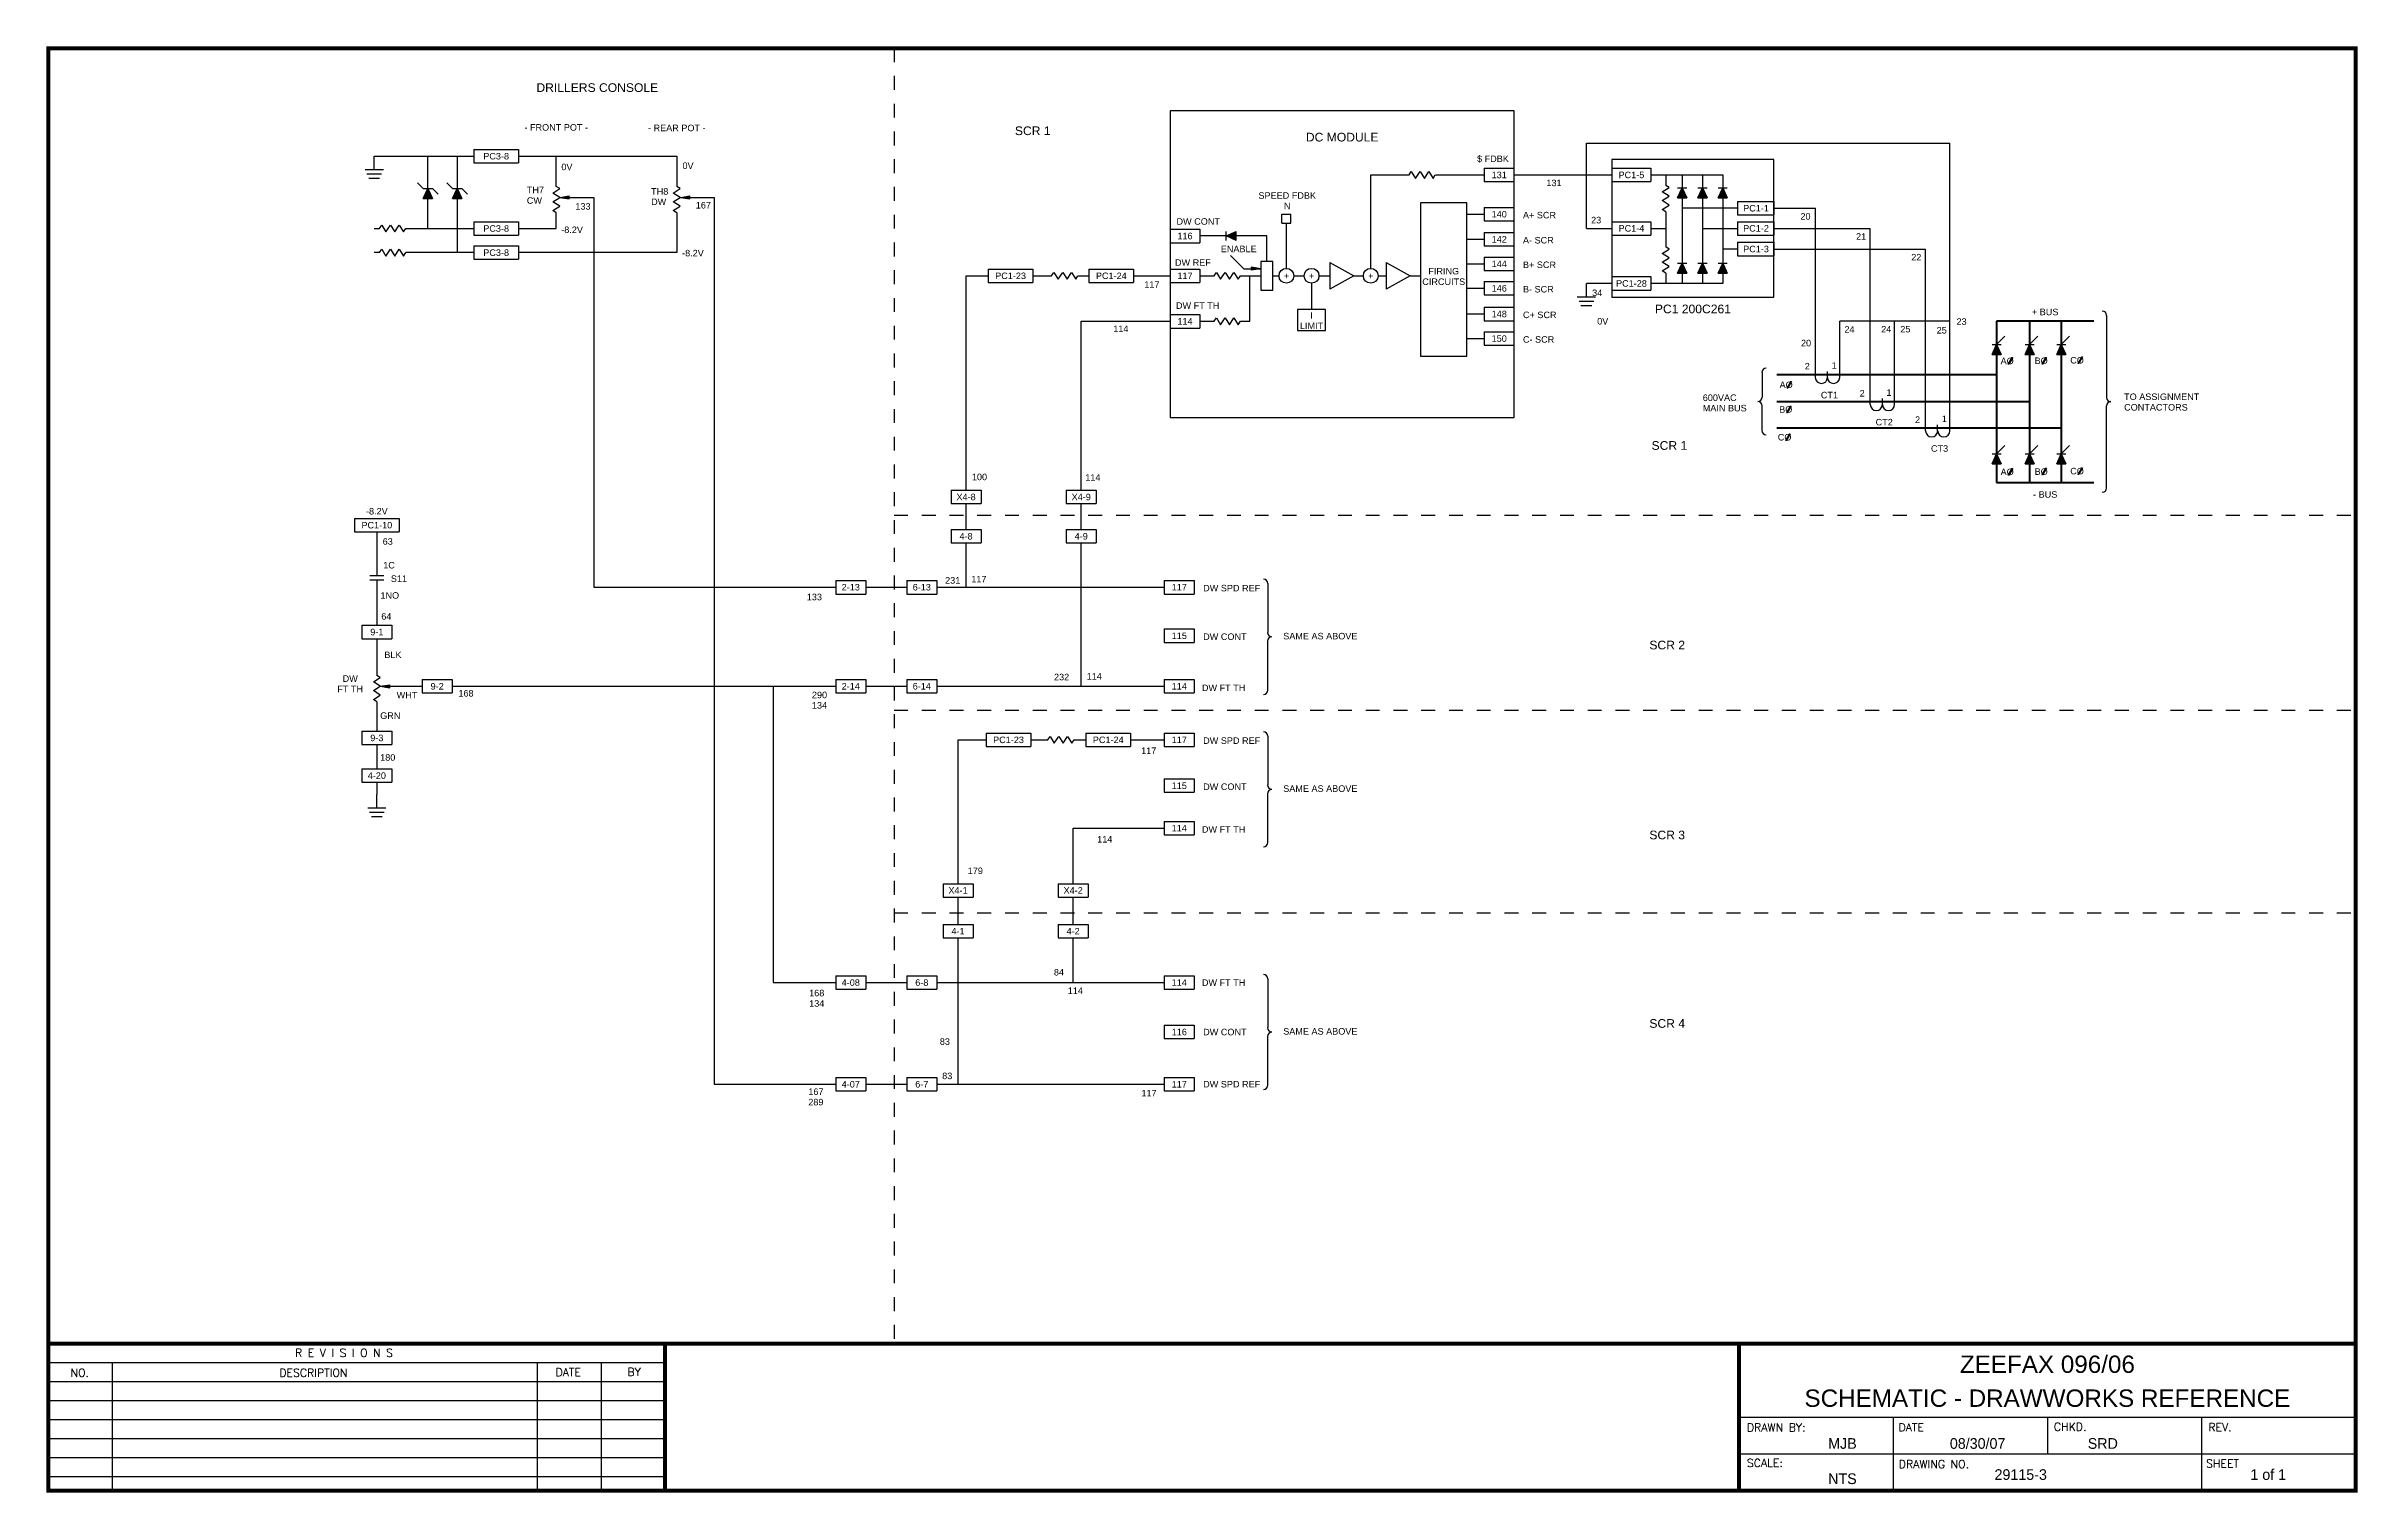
# Model space of a CAD drawing. Extents: x 0.3 to 17, y -2.5 to 8.
import ezdxf
from ezdxf.enums import TextEntityAlignment as Align

# ---------------------------------------------------------------- set-up
doc = ezdxf.new("R2010")
doc.units = 0
doc.header["$MEASUREMENT"] = 0
doc.linetypes.add('DASHED2', pattern=[0.375, 0.25, -0.125])
doc.layers.get('0').update_dxf_attribs({"linetype": 'CONTINUOUS'})
doc.layers.add('DRAWING', color=7, linetype='CONTINUOUS')
doc.styles.add('A1', font='A1.shx')
doc.styles.add('ROMAND', font='ROMAND.shx')
doc.styles.get("Standard").update_dxf_attribs({"font": 'ARIAL.TTF'})

# ---------------------------------------------------------------- blocks, each defined once
blk = doc.blocks.new('resistor')
for p, q in [((0, 0), (0.016, 0.025)), ((0.016, 0.025), (0.047, -0.025)), ((0.047, -0.025), (0.08, 0.025)), ((0.08, 0.025), (0.111, -0.025)), ((0.111, -0.025), (0.142, 0.025)), ((0.142, 0.025), (0.174, -0.025)), ((0.174, -0.025), (0.189, 0))]:
    blk.add_line(p, q)
blk = doc.blocks.new('diode')
blk.add_hatch(color=256).paths.add_polyline_path([(0.072, 0), (0, 0.033), (0, -0.033)])
for p, q in [((0, 0.033), (0.072, 0)), ((0, 0.033), (0, -0.033)), ((0.072, 0), (0, -0.033)), ((0.072, 0.033), (0.072, -0.033))]:
    blk.add_line(p, q)
blk = doc.blocks.new('pot_arrow')
blk.add_hatch(color=256).paths.add_polyline_path([(-0.068, 0.011), (-0.068, -0.011), (0, 0)])
for p, q in [((-0.068, 0.011), (-0.068, -0.011)), ((0, 0), (-0.068, 0.011)), ((0, 0), (-0.068, -0.011))]:
    blk.add_line(p, q)
blk = doc.blocks.new('gnd')
for p, q in [((0, -0.099), (0, 0)), ((0.066, -0.099), (-0.066, -0.099)), ((0.053, -0.13), (-0.053, -0.13)), ((0.039, -0.161), (-0.039, -0.161))]:
    blk.add_line(p, q)
blk = doc.blocks.new('A_phase')
h = blk.add_hatch(color=256)
h.paths.add_polyline_path([(0.1, -0.033), (0.108, -0.033), (0.145, 0.031), (0.137, 0.031)], flags=16)
h.paths.add_polyline_path([(0.01, -0.05), (0.165, -0.05), (0.165, 0.047), (0.01, 0.047)], flags=9)
for p, q in [((0.137, 0.031), (0.1, -0.033)), ((0.145, 0.031), (0.108, -0.033)), ((0.137, 0.031), (0.145, 0.031)), ((0.108, -0.033), (0.1, -0.033))]:
    blk.add_line(p, q)
blk.add_text('AO', height=0.0625).set_placement((0.029, -0.032))
blk = doc.blocks.new('B_phase')
h = blk.add_hatch(color=256)
h.paths.add_polyline_path([(0.094, -0.031), (0.101, -0.031), (0.139, 0.033), (0.131, 0.033)], flags=16)
h.paths.add_polyline_path([(0.01, -0.048), (0.158, -0.048), (0.158, 0.049), (0.01, 0.049)], flags=9)
for p, q in [((0.131, 0.033), (0.094, -0.031)), ((0.139, 0.033), (0.101, -0.031)), ((0.131, 0.033), (0.139, 0.033)), ((0.101, -0.031), (0.094, -0.031))]:
    blk.add_line(p, q)
blk.add_text('BO', height=0.0625).set_placement((0.025, -0.03))
blk = doc.blocks.new('C_phase')
h = blk.add_hatch(color=256)
h.paths.add_polyline_path([(0.099, -0.026), (0.107, -0.026), (0.144, 0.038), (0.136, 0.038)], flags=16)
h.paths.add_polyline_path([(0.013, -0.043), (0.168, -0.043), (0.168, 0.054), (0.013, 0.054)], flags=9)
for p, q in [((0.136, 0.038), (0.099, -0.026)), ((0.144, 0.038), (0.107, -0.026)), ((0.136, 0.038), (0.144, 0.038)), ((0.107, -0.026), (0.099, -0.026))]:
    blk.add_line(p, q)
blk.add_text('CO', height=0.0625).set_placement((0.025, -0.025))
blk = doc.blocks.new('zener')
blk.add_hatch(color=256).paths.add_polyline_path([(0.072, 0), (0, 0.033), (0, -0.033)])
for p, q in [((0, 0.033), (0.072, 0)), ((0, 0.033), (0, -0.033)), ((0.072, 0), (0, -0.033)), ((0.113, 0.074), (0.072, 0.033)), ((0.072, 0.033), (0.072, -0.033)), ((0.072, -0.033), (0.031, -0.074))]:
    blk.add_line(p, q)
blk = doc.blocks.new('npcap')
for p, q in [((0, 0.051), (0, -0.051)), ((0.031, 0.051), (0.031, -0.051))]:
    blk.add_line(p, q)

msp = doc.modelspace()

# ---------------------------------------------------------------- linework, layer by layer
at = {"color": 7}
for p, q in [((0.363, -1.38), (0.363, -2.44)), ((0.363, -1.517), (4.809, -1.517)), ((0.363, -1.654), (4.809, -1.654)), ((0.824, -1.517), (0.824, -2.44)), ((3.887, -1.517), (3.887, -2.44)), ((4.348, -1.517), (4.348, -2.44)), ((0.363, -1.791), (4.809, -1.791)), ((0.363, -1.927), (4.809, -1.927)), ((12.55, -1.91), (16.996, -1.91)), ((13.662, -1.91), (13.662, -2.44)), ((14.773, -1.91), (14.773, -2.175)), ((15.884, -1.91), (15.884, -2.44)), ((0.363, -2.064), (4.809, -2.064)), ((0.363, -2.201), (4.809, -2.201)), ((12.55, -2.175), (16.996, -2.175)), ((0.363, -2.338), (4.809, -2.338))]:
    msp.add_line(p, q, dxfattribs=at)
at = {"color": 7, "const_width": 0.0288}
msp.add_lwpolyline([(16.996, -2.44), (16.996, 7.955), (0.363, 7.955), (0.363, -2.44)], close=True, dxfattribs=at)
for points in [[(0.363, -1.38), (16.996, -1.38)], [(4.809, -1.38), (4.809, -2.44)], [(12.55, -2.44), (12.55, -1.38)]]:
    msp.add_lwpolyline(points, dxfattribs=at)
at = {"layer": 'DRAWING', "color": 7, "linetype": 'DASHED2', "ltscale": 0.25}
for p, q in [((6.46, 7.955), (6.46, -1.38)), ((6.46, 4.591), (16.996, 4.591)), ((6.46, 3.184), (16.996, 3.184)), ((6.46, 1.725), (16.996, 1.725))]:
    msp.add_line(p, q, dxfattribs=at)
at = {"layer": 'DRAWING', "color": 7}
for p, q in [((8.449, 7.505), (8.449, 5.294)), ((10.93, 7.505), (8.449, 7.505)), ((10.93, 5.294), (10.93, 7.505)), ((2.713, 7.177), (3.431, 7.177)), ((3.099, 6.656), (3.099, 7.177)), ((3.311, 7.177), (3.311, 6.482)), ((3.431, 7.225), (3.753, 7.225)), ((3.431, 7.225), (3.431, 7.128)), ((3.753, 7.225), (3.753, 7.128)), ((3.753, 7.177), (4.894, 7.177)), ((4.025, 6.958), (4.025, 7.177)), ((4.894, 7.177), (4.894, 6.958)), ((11.45, 6.657), (11.45, 7.271)), ((11.45, 7.271), (14.07, 7.271)), ((14.07, 5.198), (14.07, 7.271)), ((3.431, 7.128), (3.753, 7.128)), ((9.896, 6.368), (9.896, 7.042)), ((9.896, 7.042), (10.172, 7.042)), ((10.362, 7.042), (10.714, 7.042)), ((10.714, 7.09), (10.714, 6.994)), ((10.714, 7.09), (10.93, 7.09)), ((10.93, 7.042), (11.634, 7.042)), ((11.634, 7.154), (11.634, 6.16)), ((12.802, 7.154), (11.634, 7.154)), ((11.634, 7.09), (11.914, 7.09)), ((11.634, 7.09), (11.634, 6.994)), ((11.914, 7.09), (11.914, 6.994)), ((11.914, 7.042), (12.433, 7.042)), ((12.022, 7.042), (12.022, 6.966)), ((12.141, 7.042), (12.141, 6.26)), ((12.287, 7.042), (12.287, 6.26)), ((12.433, 7.042), (12.433, 6.26)), ((12.802, 6.16), (12.802, 7.154)), ((4.051, 6.88), (4.296, 6.88)), ((4.296, 6.88), (4.296, 4.071)), ((4.92, 6.88), (5.164, 6.88)), ((5.164, 6.88), (5.164, 0.489)), ((10.254, 6.841), (10.254, 5.735)), ((10.589, 6.841), (10.254, 6.841)), ((10.589, 5.735), (10.589, 6.841)), ((10.714, 6.994), (10.93, 6.994)), ((11.634, 6.994), (11.914, 6.994)), ((12.539, 6.851), (12.802, 6.851)), ((12.539, 6.851), (12.539, 6.754)), ((12.802, 6.851), (12.802, 6.754)), ((3.431, 6.704), (3.753, 6.704)), ((3.431, 6.704), (3.431, 6.607)), ((3.753, 6.704), (3.753, 6.607)), ((4.025, 6.656), (4.025, 6.769)), ((4.894, 6.769), (4.894, 6.482)), ((9.256, 6.759), (9.32, 6.759)), ((9.256, 6.695), (9.256, 6.759)), ((9.256, 6.695), (9.32, 6.695)), ((9.288, 6.368), (9.288, 6.695)), ((9.32, 6.695), (9.32, 6.759)), ((10.589, 6.759), (10.714, 6.759)), ((10.714, 6.807), (10.93, 6.807)), ((10.714, 6.807), (10.714, 6.71)), ((10.714, 6.71), (10.93, 6.71)), ((11.634, 6.705), (11.914, 6.705)), ((11.634, 6.705), (11.634, 6.608)), ((11.914, 6.705), (11.914, 6.608)), ((12.022, 6.777), (12.022, 6.524)), ((12.539, 6.802), (12.141, 6.802)), ((12.539, 6.754), (12.802, 6.754)), ((12.539, 6.705), (12.802, 6.705)), ((12.539, 6.705), (12.539, 6.608)), ((12.802, 6.802), (13.101, 6.802)), ((12.802, 6.705), (12.802, 6.608)), ((13.101, 5.583), (13.101, 6.802)), ((2.713, 6.656), (2.751, 6.656)), ((2.94, 6.656), (3.431, 6.656)), ((3.431, 6.607), (3.753, 6.607)), ((3.431, 6.53), (3.753, 6.53)), ((3.431, 6.53), (3.431, 6.434)), ((3.753, 6.656), (4.025, 6.656)), ((3.753, 6.53), (3.753, 6.434)), ((8.449, 6.65), (8.665, 6.65)), ((8.449, 6.65), (8.449, 6.553)), ((8.449, 6.553), (8.665, 6.553)), ((8.665, 6.65), (8.665, 6.553)), ((9.147, 6.602), (8.665, 6.602)), ((9.147, 6.417), (9.147, 6.602)), ((10.589, 6.578), (10.714, 6.578)), ((10.714, 6.626), (10.714, 6.53)), ((10.714, 6.626), (10.93, 6.626)), ((10.714, 6.53), (10.93, 6.53)), ((11.45, 6.657), (11.634, 6.657)), ((11.634, 6.608), (11.914, 6.608)), ((11.914, 6.657), (12.022, 6.657)), ((12.287, 6.657), (12.539, 6.657)), ((12.539, 6.508), (12.433, 6.508)), ((12.539, 6.608), (12.802, 6.608)), ((12.539, 6.557), (12.802, 6.557)), ((12.539, 6.557), (12.539, 6.46)), ((12.802, 6.657), (13.496, 6.657)), ((12.802, 6.557), (12.802, 6.46)), ((12.802, 6.508), (13.895, 6.508)), ((13.496, 5.388), (13.496, 6.657)), ((13.895, 5.198), (13.895, 6.508)), ((2.751, 6.482), (2.713, 6.482)), ((3.431, 6.482), (2.94, 6.482)), ((3.431, 6.434), (3.753, 6.434)), ((4.894, 6.482), (3.753, 6.482)), ((7.139, 6.363), (7.461, 6.363)), ((7.139, 6.363), (7.139, 6.266)), ((7.461, 6.363), (7.461, 6.266)), ((7.865, 6.363), (7.865, 6.266)), ((7.865, 6.363), (8.187, 6.363)), ((8.187, 6.363), (8.187, 6.266)), ((8.449, 6.363), (8.665, 6.363)), ((8.449, 6.363), (8.449, 6.266)), ((8.665, 6.363), (8.665, 6.266)), ((8.884, 6.462), (8.98, 6.366)), ((8.98, 6.366), (9.103, 6.366)), ((9.103, 6.417), (9.103, 6.212)), ((9.191, 6.417), (9.103, 6.417)), ((9.191, 6.212), (9.191, 6.417)), ((9.601, 6.412), (9.601, 6.218)), ((9.601, 6.412), (9.773, 6.315)), ((10.007, 6.412), (10.007, 6.218)), ((10.007, 6.412), (10.179, 6.315)), ((10.589, 6.401), (10.714, 6.401)), ((10.714, 6.45), (10.714, 6.353)), ((10.714, 6.45), (10.93, 6.45)), ((10.714, 6.353), (10.93, 6.353)), ((12.022, 6.334), (12.022, 6.26)), ((12.539, 6.46), (12.802, 6.46)), ((6.979, 6.315), (7.139, 6.315)), ((6.979, 4.77), (6.979, 6.315)), ((7.139, 6.266), (7.461, 6.266)), ((7.461, 6.315), (7.596, 6.315)), ((7.786, 6.315), (7.865, 6.315)), ((7.865, 6.266), (8.187, 6.266)), ((8.187, 6.315), (8.449, 6.315)), ((8.449, 6.266), (8.665, 6.266)), ((8.665, 6.315), (8.767, 6.315)), ((8.956, 6.315), (9.103, 6.315)), ((9.025, 5.987), (9.025, 6.315)), ((9.103, 6.212), (9.191, 6.212)), ((9.191, 6.315), (9.234, 6.315)), ((9.341, 6.315), (9.416, 6.315)), ((9.469, 6.261), (9.469, 6.073)), ((9.522, 6.315), (9.601, 6.315)), ((9.773, 6.315), (9.601, 6.218)), ((9.773, 6.315), (9.843, 6.315)), ((9.95, 6.315), (10.007, 6.315)), ((10.179, 6.315), (10.007, 6.218)), ((10.179, 6.315), (10.254, 6.315)), ((10.589, 6.225), (10.714, 6.225)), ((10.714, 6.273), (10.714, 6.177)), ((10.714, 6.273), (10.93, 6.273)), ((10.714, 6.177), (10.93, 6.177)), ((11.634, 6.26), (11.45, 6.26)), ((11.634, 6.309), (11.914, 6.309)), ((11.634, 6.309), (11.634, 6.212)), ((11.634, 6.212), (11.914, 6.212)), ((11.914, 6.309), (11.914, 6.212)), ((12.433, 6.26), (11.914, 6.26)), ((8.449, 6.035), (8.665, 6.035)), ((8.449, 6.035), (8.449, 5.938)), ((8.665, 6.035), (8.665, 5.938)), ((9.368, 6.073), (9.368, 5.921)), ((9.569, 6.073), (9.368, 6.073)), ((9.569, 5.921), (9.569, 6.073)), ((10.589, 6.04), (10.714, 6.04)), ((10.714, 6.088), (10.714, 5.991)), ((10.714, 6.088), (10.93, 6.088)), ((11.634, 6.16), (12.802, 6.16)), ((15.169, 6.062), (15.169, 6.062)), ((15.2, 6.03), (15.2, 5.439)), ((7.809, 5.987), (8.449, 5.987)), ((7.809, 4.77), (7.809, 5.987)), ((8.449, 5.938), (8.665, 5.938)), ((8.665, 5.987), (8.767, 5.987)), ((8.956, 5.987), (9.025, 5.987)), ((9.368, 5.921), (9.569, 5.921)), ((10.589, 5.863), (10.714, 5.863)), ((10.714, 5.991), (10.93, 5.991)), ((10.714, 5.912), (10.714, 5.815)), ((10.714, 5.912), (10.93, 5.912)), ((13.276, 5.583), (13.276, 5.987)), ((14.07, 5.987), (13.276, 5.987)), ((13.671, 5.388), (13.671, 5.987)), ((14.407, 5.821), (14.466, 5.88)), ((14.645, 5.821), (14.705, 5.88)), ((14.873, 5.821), (14.932, 5.88)), ((10.254, 5.735), (10.589, 5.735)), ((10.714, 5.815), (10.93, 5.815)), ((12.716, 5.618), (12.716, 5.441)), ((12.747, 5.649), (12.747, 5.649)), ((13.188, 5.583), (13.188, 5.626)), ((12.685, 5.41), (12.685, 5.41)), ((12.716, 5.201), (12.716, 5.378)), ((13.584, 5.388), (13.584, 5.431)), ((15.2, 4.786), (15.2, 5.377)), ((15.231, 5.408), (15.231, 5.408)), ((8.449, 5.294), (10.93, 5.294)), ((13.982, 5.198), (13.982, 5.242)), ((14.407, 5.033), (14.466, 5.092)), ((14.645, 5.033), (14.705, 5.092)), ((14.873, 5.033), (14.932, 5.092)), ((6.871, 4.77), (7.087, 4.77)), ((6.871, 4.77), (6.871, 4.673)), ((6.871, 4.673), (7.087, 4.673)), ((6.979, 4.487), (6.979, 4.673)), ((7.087, 4.77), (7.087, 4.673)), ((7.701, 4.77), (7.917, 4.77)), ((7.701, 4.77), (7.701, 4.673)), ((7.701, 4.673), (7.917, 4.673)), ((7.809, 4.487), (7.809, 4.673)), ((7.917, 4.77), (7.917, 4.673)), ((15.169, 4.755), (15.169, 4.755)), ((2.571, 4.567), (2.893, 4.567)), ((2.571, 4.567), (2.571, 4.47)), ((2.893, 4.567), (2.893, 4.47)), ((2.571, 4.47), (2.893, 4.47)), ((2.732, 4.47), (2.732, 4.152)), ((6.871, 4.487), (7.087, 4.487)), ((6.871, 4.487), (6.871, 4.39)), ((6.871, 4.39), (7.087, 4.39)), ((6.979, 4.071), (6.979, 4.39)), ((7.087, 4.487), (7.087, 4.39)), ((7.701, 4.487), (7.917, 4.487)), ((7.701, 4.487), (7.701, 4.39)), ((7.701, 4.39), (7.917, 4.39)), ((7.809, 3.357), (7.809, 4.39)), ((7.917, 4.487), (7.917, 4.39)), ((2.732, 4.121), (2.732, 3.797)), ((4.296, 4.071), (6.04, 4.071)), ((6.04, 4.119), (6.256, 4.119)), ((6.04, 4.119), (6.04, 4.022)), ((6.04, 4.022), (6.256, 4.022)), ((6.256, 4.119), (6.256, 4.022)), ((6.256, 4.071), (6.552, 4.071)), ((6.552, 4.119), (6.768, 4.119)), ((6.552, 4.119), (6.552, 4.022)), ((6.552, 4.022), (6.768, 4.022)), ((6.768, 4.119), (6.768, 4.022)), ((6.768, 4.071), (8.408, 4.071)), ((8.408, 4.119), (8.624, 4.119)), ((8.408, 4.119), (8.408, 4.022)), ((8.408, 4.022), (8.624, 4.022)), ((8.624, 4.119), (8.624, 4.022)), ((9.122, 4.129), (9.122, 4.129)), ((9.153, 4.098), (9.153, 3.745)), ((2.624, 3.797), (2.84, 3.797)), ((2.624, 3.797), (2.624, 3.7)), ((2.624, 3.7), (2.84, 3.7)), ((2.732, 3.7), (2.732, 3.435)), ((2.84, 3.797), (2.84, 3.7)), ((8.408, 3.77), (8.624, 3.77)), ((8.408, 3.77), (8.408, 3.673)), ((8.408, 3.673), (8.624, 3.673)), ((8.624, 3.77), (8.624, 3.673)), ((9.153, 3.33), (9.153, 3.683)), ((9.184, 3.714), (9.184, 3.714)), ((9.184, 3.714), (9.184, 3.714)), ((2.757, 3.357), (3.059, 3.357)), ((3.059, 3.405), (3.275, 3.405)), ((3.059, 3.405), (3.059, 3.309)), ((3.275, 3.405), (3.275, 3.309)), ((3.275, 3.357), (6.04, 3.357)), ((5.589, 3.357), (5.589, 1.224)), ((6.04, 3.405), (6.256, 3.405)), ((6.04, 3.405), (6.04, 3.309)), ((6.256, 3.405), (6.256, 3.309)), ((6.256, 3.357), (6.552, 3.357)), ((6.552, 3.405), (6.768, 3.405)), ((6.552, 3.405), (6.552, 3.309)), ((6.768, 3.405), (6.768, 3.309)), ((6.768, 3.357), (8.408, 3.357)), ((8.408, 3.405), (8.624, 3.405)), ((8.408, 3.405), (8.408, 3.309)), ((8.624, 3.405), (8.624, 3.309)), ((2.732, 3.246), (2.732, 3.033)), ((3.059, 3.309), (3.275, 3.309)), ((6.04, 3.309), (6.256, 3.309)), ((6.552, 3.309), (6.768, 3.309)), ((8.408, 3.309), (8.624, 3.309)), ((9.122, 3.299), (9.122, 3.299)), ((2.624, 3.033), (2.84, 3.033)), ((2.624, 3.033), (2.624, 2.937)), ((2.84, 3.033), (2.84, 2.937)), ((7.124, 3.02), (7.446, 3.02)), ((7.124, 3.02), (7.124, 2.923)), ((7.446, 3.02), (7.446, 2.923)), ((7.843, 3.02), (8.165, 3.02)), ((7.843, 3.02), (7.843, 2.923)), ((8.165, 3.02), (8.165, 2.923)), ((8.408, 3.02), (8.624, 3.02)), ((8.408, 3.02), (8.408, 2.923)), ((8.624, 3.02), (8.624, 2.923)), ((9.122, 3.029), (9.122, 3.029)), ((2.624, 2.937), (2.84, 2.937)), ((2.732, 2.937), (2.732, 2.761)), ((6.921, 2.971), (7.124, 2.971)), ((6.921, 1.934), (6.921, 2.971)), ((7.124, 2.923), (7.446, 2.923)), ((7.446, 2.971), (7.568, 2.971)), ((7.757, 2.971), (7.843, 2.971)), ((7.843, 2.923), (8.165, 2.923)), ((8.165, 2.971), (8.408, 2.971)), ((8.408, 2.923), (8.624, 2.923)), ((9.153, 2.998), (9.153, 2.646)), ((2.624, 2.761), (2.84, 2.761)), ((2.624, 2.761), (2.624, 2.665)), ((2.84, 2.761), (2.84, 2.665)), ((8.408, 2.689), (8.624, 2.689)), ((8.408, 2.689), (8.408, 2.593)), ((8.624, 2.689), (8.624, 2.593)), ((2.624, 2.665), (2.84, 2.665)), ((2.732, 2.665), (2.732, 2.578)), ((8.408, 2.593), (8.624, 2.593)), ((9.153, 2.231), (9.153, 2.583)), ((9.184, 2.614), (9.184, 2.614)), ((9.184, 2.614), (9.184, 2.614)), ((7.751, 2.335), (8.408, 2.335)), ((7.751, 1.934), (7.751, 2.335)), ((8.408, 2.383), (8.624, 2.383)), ((8.408, 2.383), (8.408, 2.286)), ((8.624, 2.383), (8.624, 2.286)), ((8.408, 2.286), (8.624, 2.286)), ((9.122, 2.199), (9.122, 2.199)), ((6.813, 1.934), (6.813, 1.838)), ((6.813, 1.934), (7.029, 1.934)), ((6.813, 1.838), (7.029, 1.838)), ((6.921, 1.64), (6.921, 1.838)), ((7.029, 1.934), (7.029, 1.838)), ((7.643, 1.934), (7.859, 1.934)), ((7.643, 1.934), (7.643, 1.838)), ((7.643, 1.838), (7.859, 1.838)), ((7.751, 1.64), (7.751, 1.838)), ((7.859, 1.934), (7.859, 1.838)), ((6.813, 1.64), (6.813, 1.544)), ((6.813, 1.64), (7.029, 1.64)), ((6.813, 1.544), (7.029, 1.544)), ((6.921, 0.489), (6.921, 1.544)), ((7.029, 1.64), (7.029, 1.544)), ((7.643, 1.64), (7.643, 1.544)), ((7.643, 1.64), (7.859, 1.64)), ((7.643, 1.544), (7.859, 1.544)), ((7.751, 1.222), (7.751, 1.544)), ((7.859, 1.64), (7.859, 1.544)), ((5.589, 1.222), (6.04, 1.222)), ((6.04, 1.27), (6.256, 1.27)), ((6.04, 1.27), (6.04, 1.174)), ((6.04, 1.174), (6.256, 1.174)), ((6.256, 1.27), (6.256, 1.174)), ((6.256, 1.222), (6.552, 1.222)), ((6.256, 1.222), (6.552, 1.222)), ((6.552, 1.27), (6.768, 1.27)), ((6.552, 1.27), (6.552, 1.174)), ((6.552, 1.174), (6.768, 1.174)), ((6.768, 1.27), (6.768, 1.174)), ((6.768, 1.222), (8.408, 1.222)), ((8.408, 1.27), (8.624, 1.27)), ((8.408, 1.27), (8.408, 1.174)), ((8.408, 1.174), (8.624, 1.174)), ((8.624, 1.27), (8.624, 1.174)), ((9.122, 1.28), (9.122, 1.28)), ((9.153, 1.249), (9.153, 0.897)), ((8.408, 0.915), (8.624, 0.915)), ((8.408, 0.915), (8.408, 0.818)), ((8.624, 0.915), (8.624, 0.818)), ((9.153, 0.482), (9.153, 0.834)), ((9.184, 0.865), (9.184, 0.865)), ((9.184, 0.865), (9.184, 0.865)), ((8.408, 0.818), (8.624, 0.818)), ((6.04, 0.537), (6.256, 0.537)), ((6.04, 0.537), (6.04, 0.441)), ((6.256, 0.537), (6.256, 0.441)), ((6.552, 0.537), (6.768, 0.537)), ((6.552, 0.537), (6.552, 0.441)), ((6.768, 0.537), (6.768, 0.441)), ((8.408, 0.537), (8.624, 0.537)), ((8.408, 0.537), (8.408, 0.441)), ((8.624, 0.537), (8.624, 0.441)), ((5.164, 0.489), (6.04, 0.489)), ((6.04, 0.441), (6.256, 0.441)), ((6.256, 0.489), (6.552, 0.489)), ((6.256, 0.489), (6.552, 0.489)), ((6.552, 0.441), (6.768, 0.441)), ((6.768, 0.489), (8.411, 0.489)), ((8.408, 0.441), (8.624, 0.441)), ((9.122, 0.45), (9.122, 0.45))]:
    msp.add_line(p, q, dxfattribs=at)
at = {"layer": 'DRAWING', "color": 7, "lineweight": 50}
for p, q in [((15.107, 5.989), (14.407, 5.989)), ((14.407, 5.989), (14.407, 4.825)), ((14.645, 5.989), (14.645, 4.825)), ((14.873, 5.989), (14.873, 4.825)), ((12.824, 5.604), (14.407, 5.604)), ((12.824, 5.409), (14.645, 5.409)), ((12.824, 5.22), (14.873, 5.22)), ((14.407, 4.825), (15.107, 4.825))]:
    msp.add_line(p, q, dxfattribs=at)
at = {"layer": 'DRAWING', "color": 7}
for centre in [(9.288, 6.315), (9.469, 6.315), (9.896, 6.315)]:
    msp.add_circle(centre, 0.0533, dxfattribs=at)
for centre, radius, start, end in [((15.169, 6.03), 0.0312, 0, 90), ((12.747, 5.618), 0.0312, 90, 180), ((13.144, 5.583), 0.0438, 180, 0), ((13.232, 5.583), 0.0438, 180, 0), ((12.685, 5.441), 0.0312, 270, 0), ((12.685, 5.378), 0.0312, 0, 90), ((13.54, 5.388), 0.0438, 180, 0), ((13.628, 5.388), 0.0438, 180, 0), ((15.231, 5.439), 0.0312, 180, 270), ((15.231, 5.377), 0.0312, 90, 180), ((12.747, 5.201), 0.0312, 180, 270), ((13.939, 5.198), 0.0438, 180, 0), ((14.026, 5.198), 0.0438, 180, 0), ((15.169, 4.786), 0.0312, 270, 0), ((9.122, 4.098), 0.0312, 0, 90), ((9.184, 3.745), 0.0312, 180, 270), ((9.184, 3.683), 0.0312, 90, 180), ((9.122, 3.33), 0.0312, 270, 0), ((9.122, 2.998), 0.0312, 0, 90), ((9.184, 2.646), 0.0312, 180, 270), ((9.184, 2.583), 0.0312, 90, 180), ((9.122, 2.231), 0.0312, 270, 0), ((9.122, 1.249), 0.0312, 0, 90), ((9.184, 0.897), 0.0312, 180, 270), ((9.184, 0.834), 0.0312, 90, 180), ((9.122, 0.482), 0.0312, 270, 0)]:
    msp.add_arc(centre, radius, start, end, dxfattribs=at)

# ---------------------------------------------------------------- block references
for name, p in [('gnd', (2.713, 7.177)), ('resistor', (10.172, 7.042)), ('resistor', (2.751, 6.656)), ('resistor', (2.751, 6.482)), ('resistor', (7.596, 6.315)), ('resistor', (8.767, 6.315)), ('pot_arrow', (9.103, 6.366)), ('gnd', (11.45, 6.26)), ('resistor', (8.767, 5.987)), ('resistor', (7.568, 2.971)), ('gnd', (2.732, 2.578))]:
    msp.add_blockref(name, p, dxfattribs=at)
for name, p, rotation in [('zener', (3.099, 6.872), 90), ('zener', (3.311, 6.872), 90), ('resistor', (4.025, 6.769), 90), ('pot_arrow', (4.051, 6.88), 180), ('resistor', (4.894, 6.769), 90), ('pot_arrow', (4.92, 6.88), 180), ('resistor', (12.022, 6.777), 90), ('diode', (12.141, 6.878), 90), ('diode', (12.287, 6.878), 90), ('diode', (12.433, 6.878), 90), ('diode', (8.925, 6.602), 180), ('resistor', (12.022, 6.334), 90), ('diode', (12.141, 6.334), 90), ('diode', (12.287, 6.334), 90), ('diode', (12.433, 6.334), 90), ('diode', (14.407, 5.749), 90), ('diode', (14.645, 5.749), 90), ('diode', (14.873, 5.749), 90), ('diode', (14.407, 4.961), 90), ('diode', (14.645, 4.961), 90), ('diode', (14.873, 4.961), 90), ('npcap', (2.732, 4.152), 270), ('resistor', (2.732, 3.246), 90), ('pot_arrow', (2.757, 3.357), 180)]:
    msp.add_blockref(name, p, dxfattribs=dict(at, rotation=rotation))
at = {"layer": 'DRAWING', "color": 7, "xscale": 0.75, "yscale": 0.75}
for p in [(14.414, 5.702), (14.414, 4.903)]:
    msp.add_blockref('A_phase', p, dxfattribs=at)
at = {"layer": 'DRAWING', "color": 7, "xscale": 0.75, "yscale": 0.75, "zscale": 0.75}
for name, p in [('B_phase', (14.662, 5.702)), ('C_phase', (14.919, 5.702)), ('A_phase', (12.821, 5.53)), ('B_phase', (12.821, 5.351)), ('C_phase', (12.811, 5.147)), ('B_phase', (14.662, 4.903)), ('C_phase', (14.919, 4.903))]:
    msp.add_blockref(name, p, dxfattribs=at)

# ---------------------------------------------------------------- texts
at = {"color": 7}
for s, height, style, p in [('R E V I S I O N S', 0.05763, 'ROMAND', (2.142, -1.475)), ('NO.', 0.0576, 'ROMAND', (0.524, -1.619)), ('DESCRIPTION', 0.05763, 'ROMAND', (2.029, -1.619)), ('DATE', 0.0576, 'ROMAND', (4.02, -1.615)), ('BY', 0.0576, 'ROMAND', (4.538, -1.613)), ('DRAWN BY:', 0.0576, 'ROMAND', (12.607, -2.013)), ('DATE', 0.0576, 'ROMAND', (13.7, -2.012)), ('CHKD.', 0.0576, 'ROMAND', (14.82, -2.008)), ('REV.', 0.0576, 'ROMAND', (15.933, -2.011)), ('MJB', 0.0769, 'A1', (13.193, -2.138)), ('08/30/07', 0.0769, 'A1', (14.07, -2.138)), ('SRD', 0.0769, 'A1', (15.064, -2.138)), ('SCALE:', 0.0576, 'ROMAND', (12.607, -2.269)), ('NTS', 0.0769, 'A1', (13.193, -2.392)), ('DRAWING NO.', 0.05763, 'ROMAND', (13.702, -2.277)), ('29115-3', 0.0769, 'A1', (14.392, -2.362)), ('SHEET', 0.0576, 'ROMAND', (15.917, -2.273)), ('1 of 1', 0.0769, 'A1', (16.236, -2.362))]:
    msp.add_text(s, height=height, dxfattribs=dict(at, style=style)).set_placement(p)
at = {"layer": 'DRAWING', "color": 7}
for s, height, p in [('DRILLERS CONSOLE', 0.0625, (3.882, 7.64)), ('SCR 1', 0.0625, (7.331, 7.329)), ('$ FDBK', 0.0469, (10.662, 7.135)), ('0V', 0.0469, (4.062, 7.076)), ('0V', 0.0469, (4.935, 7.085)), ('131', 0.0469, (11.162, 6.961)), ('TH7', 0.0469, (3.813, 6.91)), ('CW', 0.0469, (3.813, 6.834)), ('133', 0.0469, (4.163, 6.792)), ('TH8', 0.0469, (4.709, 6.9)), ('DW', 0.0469, (4.709, 6.825)), ('167', 0.0469, (5.031, 6.8)), ('-8.2V', 0.0469, (4.061, 6.623)), ('DW CONT', 0.0469, (8.496, 6.683)), ('A+ SCR', 0.0469, (10.993, 6.729)), ('23', 0.0469, (11.484, 6.693)), ('20', 0.0469, (12.993, 6.72)), ('-8.2V', 0.0469, (4.932, 6.455)), ('ENABLE', 0.0469, (8.815, 6.485)), ('A- SCR', 0.0469, (10.993, 6.548)), ('21', 0.0469, (13.394, 6.575)), ('DW REF', 0.0469, (8.485, 6.387)), ('B+ SCR', 0.0469, (10.993, 6.371)), ('22', 0.0469, (13.792, 6.426)), ('117', 0.0469, (8.264, 6.229)), ('B- SCR', 0.0469, (10.993, 6.195)), ('34', 0.0469, (11.492, 6.169)), ('DW FT TH', 0.0469, (8.492, 6.077)), ('C+ SCR', 0.0469, (10.993, 6.01)), ('0V', 0.0469, (11.528, 5.964)), ('23', 0.0469, (14.118, 5.962)), ('114', 0.0469, (8.04, 5.91)), ('C- SCR', 0.0469, (10.993, 5.833)), ('20', 0.0469, (12.997, 5.807)), ('24', 0.0469, (13.31, 5.905)), ('24', 0.0469, (13.575, 5.907)), ('25', 0.0469, (13.713, 5.907)), ('25', 0.0469, (13.975, 5.899)), ('2', 0.0469, (13.024, 5.64)), ('1', 0.0469, (13.218, 5.645)), ('600VAC', 0.0469, (12.289, 5.413)), ('MAIN BUS', 0.0469, (12.289, 5.338)), ('CT1', 0.0469, (13.14, 5.432)), ('2', 0.0469, (13.42, 5.445)), ('1', 0.0469, (13.613, 5.45)), ('TO ASSIGNMENT', 0.04688, (15.326, 5.42)), ('CONTACTORS', 0.0469, (15.326, 5.344)), ('CT2', 0.0469, (13.535, 5.237)), ('2', 0.0469, (13.819, 5.255)), ('1', 0.0469, (14.012, 5.261)), ('SCR 1', 0.0625, (11.92, 5.061)), ('CT3', 0.0469, (13.934, 5.047)), ('100', 0.0469, (7.021, 4.842)), ('114', 0.0469, (7.838, 4.838)), ('63', 0.0469, (2.774, 4.377)), ('1C', 0.0469, (2.778, 4.206)), ('1NO', 0.0469, (2.758, 3.988)), ('S11', 0.0469, (2.833, 4.109)), ('133', 0.0469, (5.831, 3.977)), ('231', 0.0469, (6.828, 4.097)), ('117', 0.0469, (7.017, 4.106)), ('DW SPD REF', 0.0469, (8.688, 4.041)), ('64', 0.0469, (2.764, 3.837)), ('DW CONT', 0.0469, (8.688, 3.691)), ('SAME AS ABOVE', 0.04688, (9.265, 3.695)), ('SCR 2', 0.0625, (11.904, 3.623)), ('BLK', 0.0469, (2.786, 3.56)), ('232', 0.0469, (7.613, 3.4)), ('114', 0.0469, (7.848, 3.405)), ('DW FT TH', 0.0469, (8.679, 3.322)), ('GRN', 0.0469, (2.756, 3.122)), ('WHT', 0.0469, (2.875, 3.27)), ('168', 0.0469, (3.32, 3.283)), ('290', 0.0469, (5.868, 3.271)), ('134', 0.0469, (5.868, 3.196)), ('180', 0.0469, (2.756, 2.821)), ('117', 0.0469, (8.241, 2.869)), ('DW SPD REF', 0.0469, (8.688, 2.942)), ('DW CONT', 0.0469, (8.688, 2.61)), ('SAME AS ABOVE', 0.04688, (9.265, 2.596)), ('DW FT TH', 0.0469, (8.679, 2.302)), ('114', 0.0469, (7.924, 2.231)), ('SCR 3', 0.0625, (11.904, 2.254)), ('179', 0.0469, (6.991, 2.004)), ('168', 0.0469, (5.848, 1.123)), ('84', 0.0469, (7.612, 1.273)), ('114', 0.0469, (7.712, 1.14)), ('DW FT TH', 0.0469, (8.679, 1.198)), ('134', 0.0469, (5.848, 1.048)), ('DW CONT', 0.0469, (8.688, 0.842)), ('SAME AS ABOVE', 0.04688, (9.265, 0.847)), ('SCR 4', 0.0625, (11.904, 0.896)), ('83', 0.0469, (6.79, 0.773)), ('83', 0.0469, (6.807, 0.526)), ('DW SPD REF', 0.0469, (8.688, 0.466)), ('289', 0.0469, (5.842, 0.337)), ('167', 0.0469, (5.842, 0.412)), ('117', 0.0469, (8.243, 0.402))]:
    msp.add_text(s, height=height, dxfattribs=at).set_placement(p)
for s, height, p in [('- FRONT POT -', 0.04688, (4.025, 7.361)), ('- REAR POT -', 0.04688, (4.894, 7.357)), ('DC MODULE', 0.0625, (9.69, 7.283)), ('SPEED FDBK', 0.0469, (9.294, 6.87)), ('N', 0.0469, (9.294, 6.795)), ('FIRING', 0.0469, (10.422, 6.325)), ('CIRCUITS', 0.0469, (10.422, 6.249)), ('I', 0.0469, (9.469, 6.006)), ('PC1 200C261', 0.0625, (12.218, 6.045)), ('+ BUS', 0.0469, (14.757, 6.031)), ('LIMIT', 0.0469, (9.469, 5.931)), ('- BUS', 0.0469, (14.757, 4.716)), ('-8.2V', 0.0469, (2.732, 4.595)), ('FT TH', 0.0469, (2.54, 3.314)), ('DW', 0.0469, (2.54, 3.389))]:
    msp.add_text(s, height=height, dxfattribs=at).set_placement(p, align=Align.CENTER)
for s, p in [('PC3-8', (3.592, 7.177)), ('131', (10.822, 7.042)), ('PC1-5', (11.775, 7.042)), ('PC3-8', (3.592, 6.656)), ('140', (10.822, 6.759)), ('PC1-4', (11.775, 6.657)), ('PC1-1', (12.673, 6.802)), ('PC1-2', (12.673, 6.657)), ('PC3-8', (3.592, 6.482)), ('116', (8.557, 6.602)), ('142', (10.822, 6.578)), ('PC1-3', (12.673, 6.508)), ('PC1-23', (7.3, 6.315)), ('PC1-24', (8.026, 6.315)), ('117', (8.557, 6.315)), ('144', (10.822, 6.401)), ('+', (9.288, 6.315)), ('+', (9.469, 6.315)), ('+', (9.896, 6.315)), ('146', (10.822, 6.225)), ('PC1-28', (11.775, 6.26)), ('114', (8.557, 5.987)), ('148', (10.822, 6.04)), ('150', (10.822, 5.863)), ('X4-8', (6.979, 4.721)), ('X4-9', (7.809, 4.721)), ('PC1-10', (2.732, 4.518)), ('4-8', (6.979, 4.438)), ('4-9', (7.809, 4.438)), ('2-13', (6.148, 4.071)), ('6-13', (6.66, 4.071)), ('117', (8.516, 4.071)), ('9-1', (2.732, 3.748)), ('115', (8.516, 3.721)), ('9-2', (3.167, 3.357)), ('2-14', (6.148, 3.357)), ('6-14', (6.66, 3.357)), ('114', (8.516, 3.357)), ('9-3', (2.732, 2.985)), ('PC1-23', (7.285, 2.971)), ('PC1-24', (8.004, 2.971)), ('117', (8.516, 2.971)), ('4-20', (2.732, 2.713)), ('115', (8.516, 2.641)), ('114', (8.516, 2.335)), ('X4-1', (6.921, 1.886)), ('X4-2', (7.751, 1.886)), ('4-1', (6.921, 1.592)), ('4-2', (7.751, 1.592)), ('4-08', (6.148, 1.222)), ('6-8', (6.66, 1.222)), ('114', (8.516, 1.222)), ('116', (8.516, 0.866)), ('4-07', (6.148, 0.489)), ('6-7', (6.66, 0.489)), ('117', (8.516, 0.489))]:
    msp.add_text(s, height=0.0469, dxfattribs=at).set_placement(p, align=Align.MIDDLE_CENTER)
at = {"layer": 'DRAWING', "color": 7, "linetype": 'ByBlock'}
msp.add_text('ZEEFAX 096/06', height=0.125, dxfattribs=at).set_placement((14.773, -1.591), align=Align.CENTER)
msp.add_text('SCHEMATIC - DRAWWORKS REFERENCE', height=0.125, dxfattribs=at).set_placement((14.773, -1.773), align=Align.MIDDLE_CENTER)

doc.saveas('drawing.dxf')
